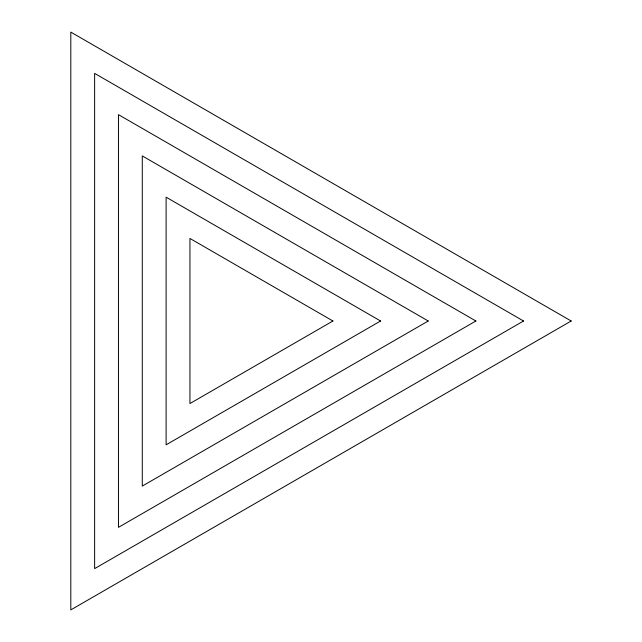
<?xml version="1.0" encoding="UTF-8"?>
<svg xmlns="http://www.w3.org/2000/svg" width="642" height="642" viewBox="0 0 642 642"><rect width="100%" height="100%" fill="white"/><g stroke="black" fill="none" stroke-linecap="round" stroke-linejoin="round"><path stroke-width="0.96" d="M332.917 321L189.944 403.545L189.944 238.455L332.917 321M380.57 321L166.118 444.818L166.118 197.182L380.57 321M428.23 321L142.291 486.082L142.291 155.918L428.23 321M475.882 321L118.465 527.355L118.465 114.645L475.882 321M523.535 321L94.631 568.627L94.631 73.373L523.535 321M571.195 321L70.805 609.9L70.805 32.1L571.195 321"/></g></svg>
